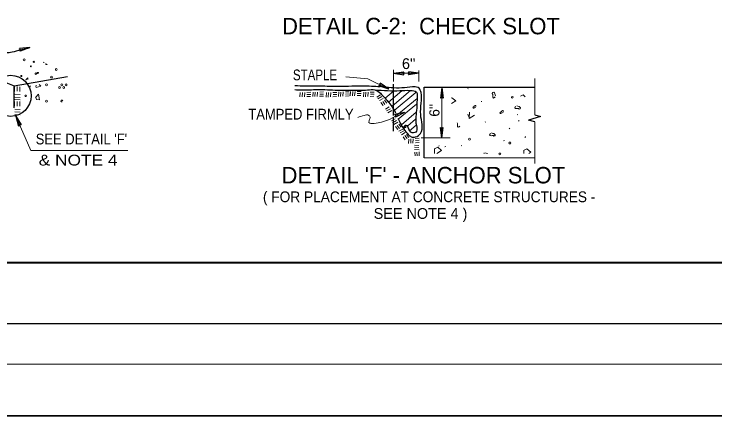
# Model space of a CAD drawing. Extents: x 634 to 1005, y -299 to -22.
# Drawn here: x 832.2 to 918.4, y -299.3 to -249.8 of the extents above; entities that cross this region are included whole.
import ezdxf
from ezdxf.enums import TextEntityAlignment as Align

# ---------------------------------------------------------------- set-up
doc = ezdxf.new("R2010")
doc.units = 0
doc.header["$LTSCALE"] = 0.53
doc.header["$PDMODE"] = 32
doc.header["$PDSIZE"] = 0.265
doc.layers.add('1', color=7, linetype='Continuous', lineweight=13)

msp = doc.modelspace()

# ---------------------------------------------------------------- linework, layer by layer
at = {"layer": '1', "lineweight": 25}
for p, q in [((815.6485, -252.2464), (832.2593, -258.6628)), ((834.1872, -253.9502), (832.9172, -254.0843)), ((834.1872, -253.9502), (833.0005, -254.4224)), ((832.2543, -258.6736), (838.7948, -257.5052)), ((878.88, -257.1245), (880.1572, -256.949)), ((878.88, -257.1245), (880.1572, -257.3)), ((882.0128, -257.123), (880.7479, -256.9498)), ((882.0128, -257.123), (880.7479, -257.2971)), ((878.3021, -259.07), (877.2487, -258.3497)), ((878.8854, -262.3312), (878.8854, -258.4797)), ((832.2385, -261.3676), (832.2385, -258.6486)), ((878.3021, -259.07), (877.0929, -258.6603)), ((882.6455, -258.821), (896.1929, -258.821)), ((882.6455, -267.5281), (882.6455, -258.821)), ((884.84, -258.9184), (884.6668, -260.1826)), ((884.84, -258.9184), (885.0141, -260.1826)), ((880.2582, -261.9297), (879.0099, -262.1987)), ((880.2582, -261.9297), (879.129, -262.5251)), ((832.4484, -262.3977), (833.1187, -263.4836)), ((832.4484, -262.3977), (832.8007, -263.6243)), ((878.8854, -264.2468), (878.8854, -262.5372)), ((896.2533, -263.0817), (895.4976, -262.88)), ((884.8417, -265.06), (884.6677, -263.795)), ((884.8417, -265.06), (885.0158, -263.795)), ((654.0584, -287.8812), (999.0723, -287.8812))]:
    msp.add_line(p, q, dxfattribs=at)
at = {"layer": '1'}
for p, q in [((833.3569, -254.2392), (833.3152, -254.2508)), ((878.8797, -258.1198), (878.8797, -256.7043)), ((882.0128, -258.1198), (882.0128, -256.7924)), ((878.8797, -257.1238), (882.0128, -257.1238)), ((896.2533, -262.2245), (896.2533, -257.777)), ((832.316, -259.3539), (832.2952, -258.7652)), ((832.6357, -259.3348), (832.6149, -258.7635)), ((832.9555, -259.3498), (832.9348, -258.7777)), ((834.9208, -258.8518), (834.9733, -258.5762)), ((873.5788, -259.9044), (873.6229, -259.3664)), ((873.8344, -259.9069), (873.8777, -259.3681)), ((874.1167, -259.8944), (874.1608, -259.3556)), ((874.4298, -259.3572), (874.9012, -259.3473)), ((877.8832, -260.1817), (878.8451, -259.3572)), ((878.2937, -260.6605), (879.9135, -259.2823)), ((878.7168, -261.1535), (880.9686, -259.2423)), ((884.8408, -265.06), (884.8408, -258.9184)), ((832.9913, -259.7362), (832.3185, -259.6904)), ((833.0113, -260.0892), (832.3368, -260.0427)), ((867.3947, -260.0235), (867.4388, -259.4838)), ((867.6504, -260.0243), (867.6945, -259.4863)), ((867.9335, -260.0127), (867.9768, -259.4738)), ((868.2433, -259.9877), (868.7005, -259.9768)), ((868.2458, -259.4763), (868.7172, -259.4647)), ((868.2583, -259.732), (868.7155, -259.7212)), ((868.9662, -259.9835), (869.0086, -259.4456)), ((869.2218, -259.9852), (869.2651, -259.4464)), ((869.5041, -259.9735), (869.5474, -259.4348)), ((869.8139, -259.9485), (870.2711, -259.9369)), ((869.8164, -259.4364), (870.2877, -259.4256)), ((869.8288, -259.6921), (870.2861, -259.6812)), ((870.595, -260.0427), (870.6375, -259.5038)), ((870.8507, -260.0435), (870.8939, -259.5055)), ((871.1329, -260.0327), (871.1771, -259.4938)), ((871.4427, -260.0077), (871.9008, -259.996)), ((871.4461, -259.4947), (871.9166, -259.4838)), ((871.4586, -259.7512), (871.9158, -259.7403)), ((872.1264, -259.9635), (872.1698, -259.4256)), ((872.3813, -259.9652), (872.4254, -259.4273)), ((872.6644, -259.9535), (872.7077, -259.4156)), ((872.9733, -259.9286), (873.4313, -259.9169)), ((872.9775, -259.4164), (873.448, -259.4064)), ((872.9892, -259.6729), (873.4463, -259.6612)), ((874.4265, -259.8694), (874.8845, -259.8586)), ((874.4423, -259.6137), (874.8995, -259.6029)), ((875.1884, -260.0035), (875.2317, -259.4647)), ((875.4441, -260.0052), (875.4882, -259.4664)), ((875.7264, -259.9927), (875.7705, -259.4539)), ((876.0362, -259.9677), (876.4942, -259.9568)), ((876.0395, -259.4556), (876.51, -259.4456)), ((876.0512, -259.712), (876.5083, -259.7013)), ((876.8381, -260.0485), (877.3037, -259.7745)), ((876.9847, -260.2592), (877.4493, -259.9843)), ((877.1562, -260.4832), (877.6218, -260.2092)), ((878.9949, -261.7207), (881.6231, -259.4963)), ((879.2964, -262.2919), (881.783, -260.2183)), ((832.316, -261.186), (832.2952, -260.5972)), ((833.013, -260.4091), (832.3393, -260.3632)), ((832.6357, -261.1668), (832.6149, -260.5956)), ((832.9555, -261.1818), (832.9348, -260.6098)), ((877.3544, -260.7213), (877.6268, -261.0902)), ((877.5726, -260.5872), (877.8449, -260.9553)), ((877.7758, -260.4307), (878.0556, -260.8096)), ((879.4837, -262.7607), (881.7031, -260.9228)), ((832.9913, -261.5682), (832.3185, -261.5224)), ((833.0113, -261.9213), (832.3368, -261.8747)), ((877.8982, -261.5424), (878.3646, -261.2676)), ((878.0439, -261.7514), (878.5094, -261.4783)), ((878.2163, -261.9762), (878.6818, -261.7023)), ((879.8652, -263.4461), (881.6898, -261.9155)), ((833.013, -262.2411), (832.3393, -262.1953)), ((878.6302, -262.9914), (879.0957, -262.7166)), ((880.6454, -263.6068), (881.6156, -262.7716)), ((878.7759, -263.2013), (879.2423, -262.9264)), ((878.9483, -263.4253), (879.4138, -263.1513)), ((879.1473, -263.6642), (879.4188, -264.0323)), ((879.3647, -263.5293), (879.637, -263.8974)), ((879.5671, -263.372), (879.8477, -263.7518)), ((880.8653, -264.1906), (881.6764, -263.516)), ((896.2533, -263.0817), (896.2533, -268.2033)), ((879.5596, -264.253), (880.0251, -263.9791)), ((879.7052, -264.4638), (880.1699, -264.1898)), ((879.8777, -264.6877), (880.3432, -264.4137)), ((880.0758, -264.9267), (880.3482, -265.2948)), ((880.294, -264.7918), (880.5655, -265.1599)), ((880.4964, -264.6352), (880.7762, -265.0142)), ((880.7529, -265.747), (880.7637, -265.2073)), ((881.0077, -265.7328), (881.0193, -265.1932)), ((881.2892, -265.7045), (881.3, -265.1649)), ((881.569, -265.1499), (882.0387, -265.1107)), ((881.5964, -265.4039), (882.052, -265.3656)), ((882.2893, -265.06), (885.876, -265.06)), ((881.4699, -265.9585), (882.0095, -265.9918)), ((881.4724, -266.2142), (882.0128, -266.2475)), ((881.5972, -265.6603), (882.0528, -265.6221)), ((881.4907, -266.4964), (882.0295, -266.5297)), ((881.5215, -266.8054), (881.5407, -267.2634)), ((881.7772, -266.8154), (881.7963, -267.2734)), ((882.0328, -266.7987), (882.052, -267.2701)), ((883.9507, -266.375), (883.9385, -266.9877)), ((889.9972, -266.9877), (890.0377, -266.9606)), ((894.9232, -266.5747), (894.9152, -266.9877)), ((896.2533, -267.5281), (882.6455, -267.5281)), ((639.0577, -292.8818), (999.0723, -292.8818))]:
    msp.add_line(p, q, dxfattribs=at)
at = {"layer": '1', "lineweight": 40}
msp.add_line((669.0589, -280.381), (994.0717, -280.381), dxfattribs=at)
at = {"layer": '1', "lineweight": 35}
msp.add_lwpolyline([(634.0353, -299.2597), (1005.2011, -299.2597), (1005.2011, -22.3158), (634.0353, -22.3158)], close=True, dxfattribs=at)
at = {"layer": '1', "lineweight": 25}
for points in [[(833.0005, -254.4224), (833.0538, -254.2276), (832.9172, -254.0843)], [(880.1572, -256.949), (880.0584, -257.1262), (880.1572, -257.3)], [(880.7479, -257.2971), (880.8462, -257.1213), (880.7479, -256.9498)], [(877.0929, -258.6603), (877.2595, -258.547), (877.2487, -258.3497)], [(885.0141, -260.1826), (884.8383, -260.0851), (884.6668, -260.1826)], [(879.129, -262.5251), (879.1615, -262.3268), (879.0099, -262.1987)], [(896.2533, -262.2245), (896.9857, -262.4199), (895.4976, -262.88)], [(833.1187, -263.4836), (832.9181, -263.4661), (832.8007, -263.6243)], [(884.6677, -263.795), (884.8433, -263.8924), (885.0158, -263.795)]]:
    msp.add_lwpolyline(points, dxfattribs=at)
at = {"layer": '1'}
for points in [[(873.044, -257.5523), (875.7497, -257.7942), (878.3021, -259.0708)], [(833.7067, -257.9217), (833.919, -257.7001), (833.9565, -257.8783)], [(835.3497, -258.5187), (835.5229, -258.7286), (834.9508, -258.8826)], [(888.073, -258.9936), (888.0478, -259.0362), (888.0477, -259.0407)], [(834.8808, -260.0926), (835.2523, -259.7063), (835.3905, -260.3707), (834.9891, -260.3391), (834.9125, -260.1076)], [(886.0412, -260.8563), (886.5465, -260.5258), (886.0836, -260.1286), (886.0412, -260.1497)], [(891.4407, -259.9167), (891.3912, -259.7679), (891.3578, -259.6355), (891.2918, -259.5363), (891.2088, -259.4532), (891.0767, -259.4867), (891.0436, -259.6191), (891.1095, -259.7186), (891.1095, -259.8505), (891.0931, -259.9667), (891.1095, -260.0821), (891.1924, -260.165), (891.3082, -260.1153), (891.3745, -260.0162)], [(895.0965, -260.0107), (894.8382, -259.7896), (894.5069, -259.955)], [(889.0012, -261.2976), (888.9088, -261.3434), (888.8314, -261.3901), (888.754, -261.4058), (888.6765, -261.4058), (888.6307, -261.3284), (888.6765, -261.251), (888.754, -261.236), (888.8156, -261.1743), (888.8623, -261.1119), (888.9238, -261.0661), (889.0012, -261.0661), (889.0321, -261.1427), (889.0163, -261.2202)], [(889.7316, -260.5722), (889.7124, -260.6446), (889.7107, -260.6463)], [(888.2309, -261.8914), (888.2147, -262.7022), (888.8703, -262.2731)], [(892.3563, -261.948), (892.2639, -261.9938), (892.1865, -262.0405), (892.1091, -262.0562), (892.0316, -262.0562), (891.9858, -261.9788), (892.0316, -261.9014), (892.1091, -261.8864), (892.1707, -261.8247), (892.2173, -261.7623), (892.2789, -261.7165), (892.3563, -261.7165), (892.3872, -261.7932), (892.3713, -261.8706)], [(894.0477, -261.1271), (894.1967, -261.1767), (894.329, -261.2097), (894.4285, -261.2756), (894.5113, -261.3587), (894.478, -261.4909), (894.3459, -261.524), (894.2462, -261.4578), (894.1142, -261.458), (893.9982, -261.4743), (893.8824, -261.4578), (893.8001, -261.3751), (893.8496, -261.2592), (893.9483, -261.1932)], [(832.4493, -262.3968), (834.3121, -266.6147), (846.2298, -266.6147)], [(888.1318, -262.4399), (888.0823, -262.2911), (888.0492, -262.1587), (888.0334, -262.1349)], [(894.0961, -262.2462), (894.1937, -262.1882), (894.1981, -262.1884)], [(886.7077, -263.2144), (886.707, -263.2174), (886.7732, -263.3168), (886.7732, -263.449), (886.7568, -263.5652), (886.7732, -263.6806), (886.8561, -263.7635), (886.9718, -263.7138), (887.0377, -263.6147)], [(890.1703, -263.1548), (890.1991, -263.1061), (890.1992, -263.1038)], [(894.2549, -262.9961), (894.3525, -262.9381), (894.3569, -262.9382)], [(890.9455, -264.4589), (891.0945, -264.5087), (891.2267, -264.5415), (891.3262, -264.6074), (891.409, -264.6905), (891.3757, -264.8227), (891.2437, -264.8558), (891.144, -264.7897), (891.0119, -264.7899), (890.896, -264.8062), (890.7802, -264.7897), (890.6978, -264.707), (890.7473, -264.591), (890.8462, -264.5251)], [(893.1037, -263.9371), (893.2012, -263.8791), (893.2057, -263.8793)], [(891.2165, -264.8315), (891.2742, -264.7336), (891.2743, -264.7292)], [(892.4322, -265.4413), (892.5297, -265.3833), (892.5342, -265.3835)], [(895.0529, -265.0185), (895.1107, -264.9207), (895.1107, -264.9162)], [(884.2373, -266.9877), (884.7947, -266.6232), (884.3312, -266.2262), (884.0004, -266.3914)], [(884.4573, -266.0993), (884.5151, -266.0019), (884.5147, -265.9973)], [(885.2206, -266.1773), (885.3182, -266.1193), (885.3226, -266.1195)], [(887.208, -266.0427), (887.3056, -265.9847), (887.31, -265.9848)], [(890.1371, -266.8944), (890.2862, -266.9442), (890.4183, -266.977), (890.4344, -266.9877)], [(895.5148, -266.9877), (895.7672, -266.8226), (895.3042, -266.4253), (894.9733, -266.5908)]]:
    msp.add_lwpolyline(points, dxfattribs=at)
for centre, radius in [((833.4879, -255.4769), 0.1092), ((834.6631, -255.7205), 0.0798), ((834.3106, -256.2754), 0.047), ((837.4382, -256.6664), 0.1144), ((833.1433, -257.4581), 0.0742), ((834.9215, -257.1764), 0.1003), ((835.1685, -257.0823), 0.0725), ((836.8448, -257.5912), 0.1092), ((836.222, -258.5546), 0.1156), ((838.1255, -258.5472), 0.1144), ((838.6314, -258.5472), 0.1144), ((837.8433, -258.8675), 0.1092), ((838.3492, -258.8675), 0.1092), ((833.6711, -259.898), 0.1019), ((893.4924, -260.08), 0.1003), ((836.222, -260.5437), 0.1156), ((888.246, -265.2223), 0.1144), ((893.208, -265.6956), 0.1184), ((891.9688, -267.0477), 0.1144)]:
    msp.add_circle(centre, radius, dxfattribs=at)
at = {"layer": '1', "lineweight": 25}
msp.add_circle((831.8148, -259.8974), 2.5227, dxfattribs=at)
at = {"layer": '1'}
for centre, radius, start, end in [((835.9522, -255.6888), 0.1088, 208.31814, 269.70552), ((836.2265, -255.97), 0.0954, 145.20849, 332.81517), ((834.1418, -258.7343), 0.0742, 120.61461, 59.38539), ((838.1255, -260.5363), 0.1144, 5.98184, 286.66639)]:
    msp.add_arc(centre, radius, start, end, dxfattribs=at)
at = {"layer": '1', "lineweight": 25}
for points in [[(827.0638, -255.4708), (827.3178, -255.2177), (827.7608, -255.2177), (828.6793, -255.2177), (829.4072, -255.0278), (829.8818, -254.584), (830.4207, -254.3624), (831.275, -254.5532), (832.0028, -254.4898), (834.188, -253.9511)], [(866.7643, -258.6278), (868.1076, -258.6694), (869.3558, -258.6544), (871.5427, -258.7278), (873.3681, -258.6894), (875.0568, -258.6502), (876.1753, -258.6894), (877.237, -258.7618)], [(866.7643, -259.1357), (867.6054, -259.1624), (869.5208, -259.1216), (870.1487, -259.1216), (872.681, -259.2191), (874.7029, -259.1999), (875.7039, -259.1799), (876.59, -259.1624), (877.8632, -260.2017), (878.198, -260.5747), (879.0998, -261.8913), (879.1665, -262.0079)], [(876.6033, -259.1624), (879.6895, -259.259), (880.9686, -259.2291), (881.7031, -259.4431), (881.783, -260.3916), (881.743, -261.4208), (881.7031, -263.556), (881.7297, -264.2513), (881.5298, -264.4246), (880.8869, -264.2089), (880.4606, -263.5293), (880.2474, -263.6093), (880.1667, -263.8367), (880.2066, -263.9574)], [(877.9573, -258.8135), (880.5722, -258.8268), (881.8679, -258.8268), (881.9471, -258.866)], [(879.4447, -262.6667), (879.7286, -263.2663), (880.7104, -264.6411), (881.0752, -264.9326), (881.6097, -264.9592), (882.211, -264.522), (882.2377, -262.2094), (882.2777, -259.4697), (882.1436, -259.0958), (881.9304, -258.8552)]]:
    msp.add_spline(points, degree=3, dxfattribs=at)
at = {"layer": '1'}
msp.add_spline([(874.5072, -262.5592), (875.2726, -262.3036), (875.8613, -262.3036), (875.9987, -262.441), (875.9596, -262.7949), (875.8805, -263.1879), (876.5283, -263.2862), (879.353, -262.2961)], degree=3, dxfattribs=at)
msp.add_point((880.2982, -263.7176), dxfattribs=at)

# ---------------------------------------------------------------- texts
for s, height, p in [('DETAIL C-2:  CHECK SLOT', 2.025, (882.2691, -252.333)), ("6''", 1.325, (880.7632, -256.604)), ("DETAIL 'F' - ANCHOR SLOT", 2.025, (882.5692, -270.6655)), ('SEE NOTE 4 )', 1.325, (882.2159, -275.0242))]:
    msp.add_text(s, height=height, dxfattribs=at).set_placement(p, align=Align.CENTER)
for s, width, p in [('STAPLE', 0.8, (869.245, -257.9885)), ('TAMPED FIRMLY', 0.9, (867.5147, -262.8159)), ("SEE DETAIL 'F' ", 0.9, (840.751, -265.8705)), (' & NOTE 4', 1.2, (839.8247, -268.4643)), ('( FOR PLACEMENT AT CONCRETE STRUCTURES -', 0.95, (883.2756, -272.974))]:
    msp.add_text(s, height=1.325, dxfattribs=dict(at, width=width)).set_placement(p, align=Align.CENTER)
msp.add_text("6''", height=1.25, rotation=90, dxfattribs=at).set_placement((884.5487, -261.6778), align=Align.CENTER)

doc.saveas('drawing.dxf')
